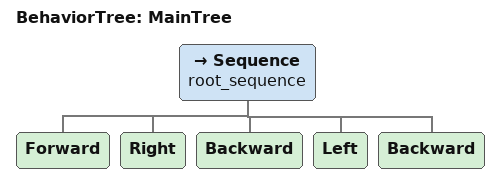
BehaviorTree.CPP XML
<root BTCPP_format="4" >
  <BehaviorTree ID="MainTree">
    <Sequence name="root_sequence">
      <Forward  />
      <Right  />
      <Backward />
      <Left />
      <Backward  />
    </Sequence>
  </BehaviorTree>
</root>
